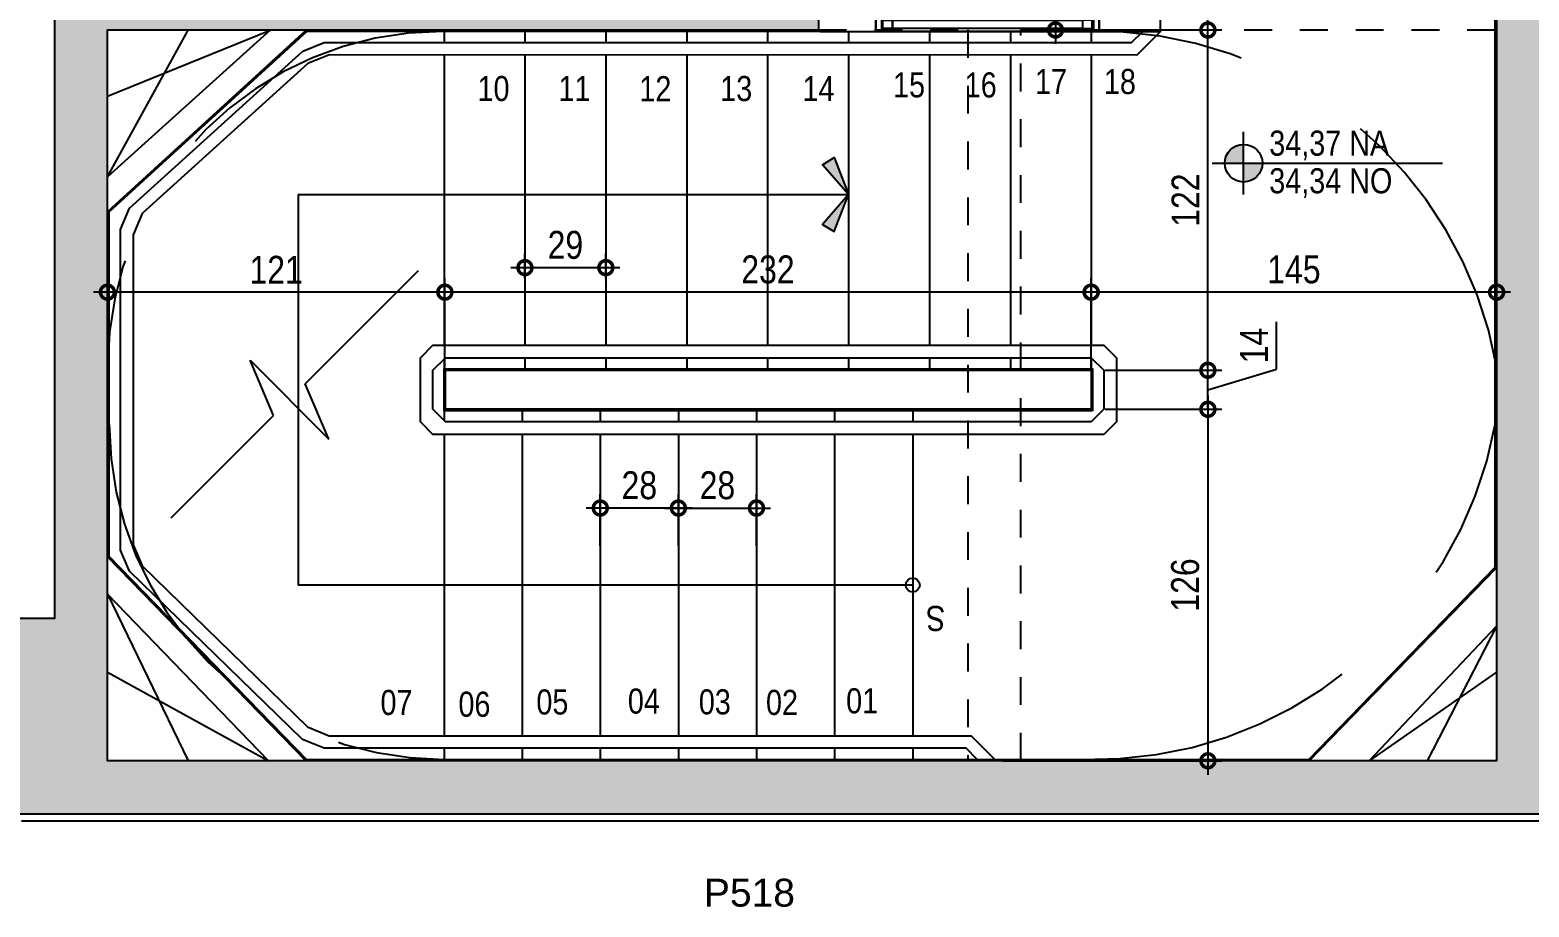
# Model space of a CAD drawing. Header units: metres. Extents: x -23 to 570, y -54 to 184.
# Drawn here: x -0.28 to 5.1, y -3.33 to -0.19 of the extents above; entities that cross this region are included whole.
import ezdxf
from ezdxf.enums import TextEntityAlignment as Align

# ---------------------------------------------------------------- set-up
doc = ezdxf.new("R2010")
doc.units = ezdxf.units.M
doc.header["$PDMODE"] = 35
doc.linetypes.add('DASHEDX2', pattern=[1.5, 1, -0.5])
for name, color, linetype in [('1', 232, 'DASHEDX2'), ('4', 2, 'Continuous'), ('9', 232, 'Continuous'), ('ARQ-ALV ACAB', 4, 'Continuous'), ('ARQ-ALV OSSO', 5, 'Continuous'), ('ARQ-AUX2', 2, 'Continuous'), ('ARQ-DIM', 2, 'Continuous'), ('ARQ-PRJ', 7, 'DASHEDX2'), ('ARQ-SIM', 1, 'Continuous'), ('ARQ-TXT', 2, 'Continuous'), ('CIRCULAÇAO VERTICAL EMBASAMENTO$0$ARQ-ALV ACAB', 4, 'Continuous'), ('CIRCULAÇAO VERTICAL EMBASAMENTO$0$ARQ-ALV OSSO', 5, 'Continuous'), ('CIRCULAÇAO VERTICAL EMBASAMENTO$0$ARQ-CAX @ 1', 1, 'Continuous'), ('CIRCULAÇAO VERTICAL EMBASAMENTO$0$ARQ-SIM', 1, 'Continuous'), ('PUC$0$ARQ-ALV ACAB', 4, 'Continuous')]:
    doc.layers.add(name, color=color, linetype=linetype)
doc.layers.add('ARQ-AUX1', color=1, linetype='Continuous', plot=False)
doc.styles.add('Adesa', font='ARIALN.TTF')
doc.styles.add('M50', font='ARIALN.TTF', dxfattribs={"height": 0.15})
doc.styles.get("Standard").update_dxf_attribs({"font": 'arial.ttf'})
doc.dimstyles.new('ADESA 1-0050', dxfattribs={"dimtxt": 0.1, "dimasz": 0.1, "dimexe": 0.05, "dimexo": 0.05, "dimgap": 0.03, "dimtad": 1, "dimdec": 1, "dimlfac": 100, "dimzin": 12, "dimtxsty": 'Adesa', "dimblk": 'DOTSMALL', "dimcen": 1, "dimdle": 0.05, "dimclrd": 1, "dimclre": 1, "dimclrt": 256, "dimazin": 3, "dimtm": 1e-09, "dimtfac": 1, "dimtdec": 1, "dimtmove": 1, "dimatfit": 0, "dimldrblk": 'DOTSMALL', "dimfxl": 0.8, "dimtvp": 2, "dimtolj": 1, "dimtzin": 0, "dimarcsym": 0})

# ---------------------------------------------------------------- blocks, each defined once
blk = doc.blocks.new('_DotSmall')
at = {"color": 0, "linetype": 'ByBlock', "const_width": 0.5}
blk.add_lwpolyline([(-0.0625, 0, 1), (0.0625, 0, 1)], format="xyb", close=True, dxfattribs=at)
blk = doc.blocks.new('*D6')
at = {"layer": 'ARQ-DIM', "color": 1, "lineweight": -2, "transparency": 16777216}
for p, q in [((3.5268, -1.3599), (3.5268, -1.08)), ((4.98, -1.3356), (4.98, -1.08)), ((5.03, -1.13), (3.4768, -1.13))]:
    blk.add_line(p, q, dxfattribs=at)
at = {"layer": 'Defpoints', "color": 0, "transparency": 16777216}
for p in [(3.5268, -1.13), (4.98, -1.3856, 0), (3.5268, -1.4099, 0)]:
    blk.add_point(p, dxfattribs=at)
at = {"layer": 'ARQ-DIM', "color": 1, "lineweight": -2, "transparency": 16777216, "xscale": 0.1, "yscale": 0.1, "zscale": 0.1, "rotation": 180}
blk.add_blockref('_DotSmall', (3.5268, -1.13), dxfattribs=at)
at = {"layer": 'ARQ-DIM', "color": 1, "lineweight": -2, "transparency": 16777216, "xscale": 0.1, "yscale": 0.1, "zscale": 0.1}
blk.add_blockref('_DotSmall', (4.98, -1.13), dxfattribs=at)
at = {"layer": 'ARQ-DIM', "transparency": 16777216, "insert": (4.2534, -1.049), "char_height": 0.1, "attachment_point": 5, "style": 'Adesa'}
blk.add_mtext('\\A1;145', dxfattribs=at)
blk = doc.blocks.new('*D7')
at = {"layer": 'ARQ-DIM', "color": 1, "lineweight": -2, "transparency": 16777216}
for p, q in [((1.2098, -1.4), (1.2098, -1.08)), ((3.5262, -1.4), (3.5262, -1.08)), ((3.5762, -1.13), (1.1598, -1.13))]:
    blk.add_line(p, q, dxfattribs=at)
at = {"layer": 'Defpoints', "color": 0, "transparency": 16777216}
for p in [(1.2098, -1.13), (1.2098, -1.45), (3.5262, -1.45, 0)]:
    blk.add_point(p, dxfattribs=at)
at = {"layer": 'ARQ-DIM', "color": 1, "lineweight": -2, "transparency": 16777216, "xscale": 0.1, "yscale": 0.1, "zscale": 0.1, "rotation": 180}
blk.add_blockref('_DotSmall', (1.2098, -1.13), dxfattribs=at)
at = {"layer": 'ARQ-DIM', "color": 1, "lineweight": -2, "transparency": 16777216, "xscale": 0.1, "yscale": 0.1, "zscale": 0.1}
blk.add_blockref('_DotSmall', (3.5262, -1.13), dxfattribs=at)
at = {"layer": 'ARQ-DIM', "transparency": 16777216, "insert": (2.368, -1.049), "char_height": 0.1, "attachment_point": 5, "style": 'Adesa'}
blk.add_mtext('\\A1;232', dxfattribs=at)
blk = doc.blocks.new('*D8')
at = {"layer": 'ARQ-DIM', "color": 1, "lineweight": -2, "transparency": 16777216}
for p, q in [((0, -1.3994), (0, -1.08)), ((1.2098, -1.4), (1.2098, -1.08)), ((1.2598, -1.13), (-0.05, -1.13))]:
    blk.add_line(p, q, dxfattribs=at)
at = {"layer": 'Defpoints', "color": 0, "transparency": 16777216}
for p in [(0, -1.13), (0, -1.4494, 0), (1.2098, -1.45)]:
    blk.add_point(p, dxfattribs=at)
at = {"layer": 'ARQ-DIM', "color": 1, "lineweight": -2, "transparency": 16777216, "xscale": 0.1, "yscale": 0.1, "zscale": 0.1, "rotation": 180}
blk.add_blockref('_DotSmall', (0, -1.13), dxfattribs=at)
at = {"layer": 'ARQ-DIM', "color": 1, "lineweight": -2, "transparency": 16777216, "xscale": 0.1, "yscale": 0.1, "zscale": 0.1}
blk.add_blockref('_DotSmall', (1.2098, -1.13), dxfattribs=at)
at = {"layer": 'ARQ-DIM', "transparency": 16777216, "insert": (0.6049, -1.0498), "char_height": 0.1, "attachment_point": 5, "style": 'Adesa'}
blk.add_mtext('\\A1;121', dxfattribs=at)
blk = doc.blocks.new('*D9')
at = {"layer": 'ARQ-DIM', "color": 1, "lineweight": -2, "transparency": 16777216}
for p, q in [((2.0468, -2.039), (2.0468, -1.8539)), ((2.3268, -2.039), (2.3268, -1.8539)), ((1.9968, -1.9039), (2.3768, -1.9039))]:
    blk.add_line(p, q, dxfattribs=at)
at = {"layer": 'Defpoints', "color": 0, "transparency": 16777216}
for p in [(2.3268, -1.9039), (2.0468, -2.089, 0), (2.3268, -2.089, 0)]:
    blk.add_point(p, dxfattribs=at)
at = {"layer": 'ARQ-DIM', "color": 1, "lineweight": -2, "transparency": 16777216, "xscale": 0.1, "yscale": 0.1, "zscale": 0.1, "rotation": 180}
blk.add_blockref('_DotSmall', (2.0468, -1.9039), dxfattribs=at)
at = {"layer": 'ARQ-DIM', "color": 1, "lineweight": -2, "transparency": 16777216, "xscale": 0.1, "yscale": 0.1, "zscale": 0.1}
blk.add_blockref('_DotSmall', (2.3268, -1.9039), dxfattribs=at)
at = {"layer": 'ARQ-DIM', "transparency": 16777216, "insert": (2.1868, -1.8228), "char_height": 0.1, "attachment_point": 5, "style": 'Adesa'}
blk.add_mtext('\\A1;28', dxfattribs=at)
blk = doc.blocks.new('*D10')
at = {"layer": 'ARQ-DIM', "color": 1, "lineweight": -2, "transparency": 16777216}
for p, q in [((1.7668, -2.039), (1.7668, -1.8539)), ((2.0468, -2.039), (2.0468, -1.8539)), ((2.0968, -1.9039), (1.7168, -1.9039))]:
    blk.add_line(p, q, dxfattribs=at)
at = {"layer": 'Defpoints', "color": 0, "transparency": 16777216}
for p in [(1.7668, -1.9039), (1.7668, -2.089, 0), (2.0468, -2.089, 0)]:
    blk.add_point(p, dxfattribs=at)
at = {"layer": 'ARQ-DIM', "color": 1, "lineweight": -2, "transparency": 16777216, "xscale": 0.1, "yscale": 0.1, "zscale": 0.1, "rotation": 180}
blk.add_blockref('_DotSmall', (1.7668, -1.9039), dxfattribs=at)
at = {"layer": 'ARQ-DIM', "color": 1, "lineweight": -2, "transparency": 16777216, "xscale": 0.1, "yscale": 0.1, "zscale": 0.1}
blk.add_blockref('_DotSmall', (2.0468, -1.9039), dxfattribs=at)
at = {"layer": 'ARQ-DIM', "transparency": 16777216, "insert": (1.9068, -1.8228), "char_height": 0.1, "attachment_point": 5, "style": 'Adesa'}
blk.add_mtext('\\A1;28', dxfattribs=at)
blk = doc.blocks.new('*D11')
at = {"layer": 'ARQ-DIM', "color": 1, "lineweight": -2, "transparency": 16777216}
for p, q in [((3.945, -1.4999), (3.945, -2.86)), ((3.5768, -1.5499), (3.995, -1.5499)), ((3.2083, -2.81), (3.995, -2.81))]:
    blk.add_line(p, q, dxfattribs=at)
at = {"layer": 'Defpoints', "color": 0, "transparency": 16777216}
for p in [(3.5268, -1.5499), (3.1583, -2.81), (3.945, -2.81)]:
    blk.add_point(p, dxfattribs=at)
at = {"layer": 'ARQ-DIM', "color": 1, "lineweight": -2, "transparency": 16777216, "xscale": 0.1, "yscale": 0.1, "zscale": 0.1}
for p, rotation in [((3.945, -1.5499), 90), ((3.945, -2.81), 270)]:
    blk.add_blockref('_DotSmall', p, dxfattribs=dict(at, rotation=rotation))
at = {"layer": 'ARQ-DIM', "transparency": 16777216, "insert": (3.8639, -2.1799), "char_height": 0.1, "attachment_point": 5, "rotation": 90, "style": 'Adesa'}
blk.add_mtext('\\A1;126', dxfattribs=at)
blk = doc.blocks.new('*D12')
at = {"layer": 'ARQ-DIM', "color": 1, "lineweight": -2, "transparency": 16777216}
for p, q in [((4.1906, -1.4062), (4.1906, -1.2368)), ((3.945, -1.4099), (3.945, -1.3099)), ((3.5768, -1.4099), (3.995, -1.4099)), ((3.945, -1.4799), (4.1906, -1.4062)), ((3.945, -1.5499), (3.945, -1.4099)), ((3.945, -1.5499), (3.945, -1.4099)), ((3.5768, -1.5499), (3.995, -1.5499)), ((3.945, -1.5499), (3.945, -1.6499))]:
    blk.add_line(p, q, dxfattribs=at)
at = {"layer": 'Defpoints', "color": 0, "transparency": 16777216}
for p in [(3.5268, -1.4099, 0), (3.945, -1.4099), (3.5268, -1.5499)]:
    blk.add_point(p, dxfattribs=at)
at = {"layer": 'ARQ-DIM', "color": 1, "lineweight": -2, "transparency": 16777216, "xscale": 0.1, "yscale": 0.1, "zscale": 0.1}
for p, rotation in [((3.945, -1.4099), 270), ((3.945, -1.5499), 90)]:
    blk.add_blockref('_DotSmall', p, dxfattribs=dict(at, rotation=rotation))
at = {"layer": 'ARQ-DIM', "transparency": 16777216, "insert": (4.1104, -1.3215), "char_height": 0.1, "attachment_point": 5, "rotation": 90, "style": 'Adesa'}
blk.add_mtext('\\A1;14', dxfattribs=at)
blk = doc.blocks.new('*D13')
at = {"layer": 'ARQ-DIM', "color": 1, "lineweight": -2, "transparency": 16777216}
for p, q in [((3.945, -1.4599), (3.945, -0.1401)), ((3.365, -0.1901), (3.995, -0.1901)), ((3.5768, -1.4099), (3.995, -1.4099))]:
    blk.add_line(p, q, dxfattribs=at)
at = {"layer": 'Defpoints', "color": 0, "transparency": 16777216}
for p in [(3.315, -0.1901, 0), (3.945, -0.1901), (3.5268, -1.4099, 0)]:
    blk.add_point(p, dxfattribs=at)
at = {"layer": 'ARQ-DIM', "color": 1, "lineweight": -2, "transparency": 16777216, "xscale": 0.1, "yscale": 0.1, "zscale": 0.1}
for p, rotation in [((3.945, -0.1901), 90), ((3.945, -1.4099), 270)]:
    blk.add_blockref('_DotSmall', p, dxfattribs=dict(at, rotation=rotation))
at = {"layer": 'ARQ-DIM', "transparency": 16777216, "insert": (3.8648, -0.8), "char_height": 0.1, "attachment_point": 5, "rotation": 90, "style": 'Adesa'}
blk.add_mtext('\\A1;122', dxfattribs=at)
blk = doc.blocks.new('ADESA-IND')
h = blk.add_hatch(color=256)
h.paths.add_polyline_path([(0.1768, 0), (0.3194, 0.1248), (0.3535, 0.0683)])
h.paths.add_polyline_path([(0.1768, 0), (0.0342, 0.1248), (0, 0.0683)])
for points in [[(0.1768, 0), (0.0342, 0.1248), (0, 0.0683)], [(0.1768, 0), (0.3194, 0.1248), (0.3535, 0.0683)]]:
    blk.add_lwpolyline(points, close=True)
blk = doc.blocks.new('*D17')
at = {"layer": 'ARQ-DIM', "color": 1, "lineweight": -2, "transparency": 16777216}
for p, q in [((3.3986, 0.0498), (3.3986, -0.24)), ((3.4655, -0.0002), (3.3486, -0.0002)), ((3.4655, -0.19), (3.3486, -0.19))]:
    blk.add_line(p, q, dxfattribs=at)
at = {"layer": 'Defpoints', "color": 0, "transparency": 16777216}
for p in [(3.5155, -0.0002, 0), (3.3986, -0.19), (3.5155, -0.19, 0)]:
    blk.add_point(p, dxfattribs=at)
at = {"layer": 'ARQ-DIM', "color": 1, "lineweight": -2, "transparency": 16777216, "xscale": 0.1, "yscale": 0.1, "zscale": 0.1}
for p, rotation in [((3.3986, -0.0002), 90), ((3.3986, -0.19), 270)]:
    blk.add_blockref('_DotSmall', p, dxfattribs=dict(at, rotation=rotation))
at = {"layer": 'ARQ-DIM', "transparency": 16777216, "insert": (3.3175, -0.0951), "char_height": 0.1, "attachment_point": 5, "rotation": 90, "style": 'Adesa'}
blk.add_mtext('\\A1;19', dxfattribs=at)
blk = doc.blocks.new('NipAcOs')
at = {"layer": 'ARQ-SIM'}
h = blk.add_hatch(color=256, dxfattribs=at)
h.dxf.hatch_style = 1
h.paths.add_polyline_path([(0, 0.15, 0.414214), (-0.15, 0), (0, 0)])
h.paths.add_polyline_path([(0.15, 0), (0, 0), (0, -0.15, 0.414214)])
for p, q in [((0, -0.25), (0, 0.25)), ((-0.25, 0), (0.15, 0)), ((0.15, 0), (1.583, 0))]:
    blk.add_line(p, q, dxfattribs=at)
blk.add_circle((0, 0), 0.15, dxfattribs=at)
at = {"style": 'Adesa'}
for p in [(0.204, 0.06), (0.204, -0.24)]:
    blk.add_attdef('000,00', p, '', height=0.2, dxfattribs=at)
blk = doc.blocks.new('*D867')
at = {"layer": 'ARQ-DIM', "color": 1, "lineweight": -2, "transparency": 16777216}
for p, q in [((1.4968, -1.08), (1.4968, -0.9921)), ((1.7868, -1.08), (1.7868, -0.9921)), ((1.4468, -1.0421), (1.8368, -1.0421))]:
    blk.add_line(p, q, dxfattribs=at)
at = {"layer": 'Defpoints', "color": 0, "transparency": 16777216}
for p in [(1.7868, -1.0421), (1.4968, -1.13), (1.7868, -1.13)]:
    blk.add_point(p, dxfattribs=at)
at = {"layer": 'ARQ-DIM', "color": 1, "lineweight": -2, "transparency": 16777216, "xscale": 0.1, "yscale": 0.1, "zscale": 0.1, "rotation": 180}
blk.add_blockref('_DotSmall', (1.4968, -1.0421), dxfattribs=at)
at = {"layer": 'ARQ-DIM', "color": 1, "lineweight": -2, "transparency": 16777216, "xscale": 0.1, "yscale": 0.1, "zscale": 0.1}
blk.add_blockref('_DotSmall', (1.7868, -1.0421), dxfattribs=at)
at = {"layer": 'ARQ-DIM', "transparency": 16777216, "insert": (1.6418, -0.9611), "char_height": 0.1, "attachment_point": 5, "style": 'Adesa'}
blk.add_mtext('\\A1;29', dxfattribs=at)
blk = doc.blocks.new('*U1681')
at = {"color": 0, "linetype": 'ByBlock', "ltscale": 0.5}
for points in [[(0.02, -0.045), (0.02, -0.045), (0.02, -0.045), (0.02, -0.045), (0.02, -0.045), (0.02, -0.045), (0.02, -0.045), (0.02, -0.045), (0.02, -0.045), (0.03, -0.045), (0.03, -0.05), (0, -0.05), (0, 0), (0.03, 0), (0.03, -0.005), (0.02, -0.005), (0.02, -0.045)], [(0.78, -0.045), (0.78, -0.045), (0.78, -0.045), (0.78, -0.045), (0.78, -0.045), (0.78, -0.045), (0.78, -0.045), (0.78, -0.045), (0.78, -0.045), (0.77, -0.045), (0.77, -0.05), (0.8, -0.05), (0.8, 0), (0.77, 0), (0.77, -0.005), (0.78, -0.005), (0.78, -0.045)], [(0.025, -0.01), (0.06, -0.01), (0.06, -0.04), (0.025, -0.04)], [(0.775, -0.01), (0.74, -0.01), (0.74, -0.04), (0.775, -0.04)]]:
    blk.add_lwpolyline(points, close=True, dxfattribs=at)
at = {"color": 8, "linetype": 'ByBlock', "ltscale": 0.5}
for points in [[(0.77, 0), (0.03, 0)], [(0.77, -0.05), (0.03, -0.05)]]:
    blk.add_lwpolyline(points, dxfattribs=at)
at = {"color": 7, "linetype": 'ByBlock', "ltscale": 0.5}
blk.add_lwpolyline([(0.74, -0.01), (0.74, -0.04), (0.06, -0.04), (0.06, -0.01)], close=True, dxfattribs=at)
blk = doc.blocks.new('CIRCULAÇAO VERTICAL EMBASAMENTO')
at = {"layer": 'CIRCULAÇAO VERTICAL EMBASAMENTO$0$ARQ-ALV ACAB', "elevation": 0}
for points in [[(2.5549, -0.195), (3.7749, -0.195), (3.775, 0.755), (2.555, 0.755), (2.555, 2.255), (3.885, 2.255), (3.8849, 2.455), (1.6799, 2.455), (1.6799, 2.26)], [(4.975, -2.1163), (4.9749, 2.255), (4.785, 2.255), (4.7849, 2.455), (5.2749, 2.455)], [(2.7499, -0.0001), (2.7549, -0.0001), (2.7549, -0.195)], [(3.5599, 0), (3.5549, 0), (3.5549, -0.195)], [(2.5549, -0.195), (0.7146, -0.195), (0.005, -0.8437), (0.005, -2.0763), (0.7137, -2.805), (4.3063, -2.805)], [(4.3063, -2.805), (4.975, -2.1163)], [(-0.075, -3.025), (5.275, -3.025)]]:
    blk.add_lwpolyline(points, dxfattribs=at)
at = {"layer": 'CIRCULAÇAO VERTICAL EMBASAMENTO$0$ARQ-ALV OSSO', "elevation": 0}
for points in [[(-0.075, -3), (5.17, -3), (5.1699, 2.45), (4.7899, 2.45), (4.79, 2.26), (4.98, 2.26), (4.98, -2.81), (0, -2.81), (0, -0.19), (2.5499, -0.19), (2.55, 2.26)], [(0.7125, -0.1906), (0, -0.8416)], [(0.5834, -0.1906), (0, -0.7161)], [(0.7117, -2.81), (0.002, -2.0803)], [(4.3083, -2.81), (4.98, -2.1184)], [(0.5775, -2.81), (0, -2.2129)], [(4.5236, -2.81), (4.98, -2.3275)]]:
    blk.add_lwpolyline(points, dxfattribs=at)
at = {"layer": 'CIRCULAÇAO VERTICAL EMBASAMENTO$0$ARQ-SIM', "elevation": 0}
for points in [[(0, -0.4279), (0.5834, -0.1906)], [(0, -0.7161), (0.2893, -0.1906)], [(0, -2.2129), (0.2894, -2.81)], [(4.98, -2.3275), (4.7306, -2.81)], [(0, -2.492), (0.5775, -2.81)], [(4.98, -2.492), (4.5236, -2.81)]]:
    blk.add_lwpolyline(points, dxfattribs=at)
at = {"layer": 'CIRCULAÇAO VERTICAL EMBASAMENTO$0$ARQ-CAX @ 1'}
blk.add_blockref('*U1681', (2.7549, -0.145, 0), dxfattribs=at)
blk = doc.blocks.new('PUC')
at = {"layer": 'PUC$0$ARQ-ALV ACAB'}
blk.add_blockref('CIRCULAÇAO VERTICAL EMBASAMENTO', (0, 0), dxfattribs=at)
blk = doc.blocks.new('est-lo-07-6sb-r00')
at = {"layer": '4'}
h = blk.add_hatch(color=8, dxfattribs=at)
h.dxf.hatch_style = 1
h.paths.add_polyline_path([(213.004314, 592.98646), (232.004314, 592.98646), (232.004314, 743.98646), (213.004314, 743.98646)], flags=17)
h.paths.add_polyline_path([(517.003016, 942.98646), (353.003016, 942.98646), (353.003016, 923.986062), (498.003016, 923.986062), (498.003016, 465.008359), (498.003039, 465.008359), (498.003039, 450.008359), (498.003039, 395.98646), (517.003016, 395.98646)])
h.paths.add_polyline_path([(3672.003309, 253.001099), (3672.003309, 388.001099), (3637.003309, 388.001099), (3637.003309, 253.001099)])
h.paths.add_polyline_path([(3637.003309, 942.98646), (3637.003194, 872.98646), (3653.003309, 872.98646), (3653.003309, 599.001099), (3637.003309, 599.001099), (3637.003309, 539.001099), (3672.003309, 539.001099), (3672.003309, 942.98646)])
h.paths.add_polyline_path([(3672.003424, 102.001099), (3637.003309, 102.001099), (3637.003309, 42.001099), (3653.003307, 42.001099), (3653.003307, -229.998901), (3637.003309, -229.998901), (3637.003309, -299.998901), (3672.003424, -299.998901)])
h.paths.add_polyline_path([(3075.003309, -299.999844), (3110.003309, -299.999844), (3110.003309, -199.999844), (3075.003309, -199.999844)])
h.paths.add_polyline_path([(3075.003309, 270.500177), (3110.003309, 270.500177), (3110.003309, 370.500177), (3075.003309, 370.500177)])
h.paths.add_polyline_path([(520.003309, 942.98646), (520.003309, 395.98646), (555.003309, 395.98646), (555.003309, 451.98646), (539.003309, 451.98646), (539.003309, 872.98646), (555.003309, 872.98646), (555.003309, 942.98646)])
h.paths.add_polyline_path([(-2102.995138, 253.000177), (-2102.995138, 388.000177), (-2137.995138, 388.000177), (-2137.995138, 253.000177)])
h.paths.add_polyline_path([(-2137.995138, 101.999935), (-2137.995138, -299.999844), (-2102.995138, -299.999844), (-2102.995138, -229.999844), (-2118.995138, -229.999844), (-2118.995138, 41.999935), (-2102.995138, 41.999935), (-2102.995138, 101.999935)])
h.paths.add_polyline_path([(-2137.995141, 942.98646), (-2137.995141, 538.988972), (-2102.995141, 538.988972), (-2102.995141, 598.988972), (-2118.995141, 598.988972), (-2118.995141, 872.98646), (-2102.995141, 872.98646), (-2102.995141, 942.98646)])
h.paths.add_polyline_path([(520.003309, 245.003526), (520.003309, -299.999844), (555.003309, -299.999844), (555.003309, -229.999844), (539.003309, -229.999844), (539.003309, 185.003526), (555.003309, 185.003526), (555.003309, 245.003526)])
h.paths.add_polyline_path([(-34.995574, 942.98646), (-34.995574, 872.98646), (-18.995574, 872.98646), (-18.995574, 455.98646), (-34.995574, 455.98646), (-34.995574, 395.98646), (232.004426, 395.98646), (232.004426, 481.98646), (213.004426, 481.98646), (213.004426, 414.98646), (0.004426, 414.98646), (0.004426, 923.98646), (213.004426, 923.98646), (213.004426, 854.98646), (232.004426, 854.98646), (232.004426, 923.98646), (252.004426, 923.98646), (252.004426, 942.98646)])
h.paths.add_polyline_path([(3075.003309, 842.98646), (3110.003309, 842.98646), (3110.003309, 942.98646), (3075.003309, 942.98646)])
h.paths.add_polyline_path([(2530.003309, -299.999844), (2570.003309, -299.999844), (2570.003309, -199.999844), (2530.003309, -199.999844)])
h.paths.add_polyline_path([(2530.003309, 145.003526), (2570.003309, 145.003526), (2570.003309, 245.003526), (2530.003309, 245.003526)])
h.paths.add_polyline_path([(2530.003309, 395.98646), (2570.003309, 395.98646), (2570.003309, 495.98646), (2530.003309, 495.98646)])
h.paths.add_polyline_path([(2530.003309, 842.98646), (2570.003309, 842.98646), (2570.003309, 942.98646), (2530.003309, 942.98646)])
h.paths.add_polyline_path([(1995.003309, -299.999844), (2030.003309, -299.999844), (2030.003309, -199.999844), (1995.003309, -199.999844)])
h.paths.add_polyline_path([(1995.003309, 145.003526), (2030.003309, 145.003526), (2030.003309, 245.003526), (1995.003309, 245.003526)])
h.paths.add_polyline_path([(1995.003309, 395.98646), (2030.003309, 395.98646), (2030.003309, 495.98646), (1995.003309, 495.98646)])
h.paths.add_polyline_path([(1995.003309, 842.98646), (2030.003309, 842.98646), (2030.003309, 942.98646), (1995.003309, 942.98646)])
h.paths.add_polyline_path([(1460.003309, -299.999844), (1495.003309, -299.999844), (1495.003309, -199.999844), (1460.003309, -199.999844)])
h.paths.add_polyline_path([(1460.003309, 145.003526), (1495.003309, 145.003526), (1495.003309, 245.003526), (1460.003309, 245.003526)])
h.paths.add_polyline_path([(1460.176641, 395.98646), (1495.176641, 395.98646), (1495.176641, 495.98646), (1460.176641, 495.98646)])
h.paths.add_polyline_path([(1460.003309, 842.98646), (1495.003309, 842.98646), (1495.003309, 942.98646), (1460.003309, 942.98646)])
h.paths.add_polyline_path([(925.003309, -299.999844), (960.003309, -299.999844), (960.003309, -199.999844), (925.003309, -199.999844)])
h.paths.add_polyline_path([(925.003309, 145.003526), (960.003309, 145.003526), (960.003309, 245.003526), (925.003309, 245.003526)])
h.paths.add_polyline_path([(925.003309, 395.98646), (960.003309, 395.98646), (960.003309, 495.98646), (925.003309, 495.98646)])
h.paths.add_polyline_path([(925.003309, 842.98646), (960.003309, 842.98646), (960.003309, 942.98646), (925.003309, 942.98646)])
h.paths.add_polyline_path([(-1582.999721, -299.999844), (-1547.999721, -299.999844), (-1547.999721, -199.999844), (-1582.999721, -199.999844)])
h.paths.add_polyline_path([(-500.999721, -299.999844), (-465.999721, -299.999844), (-465.999721, -199.999844), (-500.999721, -199.999844)])
h.paths.add_polyline_path([(-1042.999721, -299.999844), (-1002.999721, -299.999844), (-1002.999721, -199.999844), (-1042.999721, -199.999844)])
h.paths.add_polyline_path([(-500.999721, 145.003526), (-465.999721, 145.003526), (-465.999721, 245.003526), (-500.999721, 245.003526)])
h.paths.add_polyline_path([(-1042.999721, 145.003526), (-1002.999721, 145.003526), (-1002.999721, 245.003526), (-1042.999721, 245.003526)])
h.paths.add_polyline_path([(-500.999721, 395.98646), (-465.999721, 395.98646), (-465.999721, 495.98646), (-500.999721, 495.98646)])
h.paths.add_polyline_path([(-1042.999721, 395.98646), (-1002.999721, 395.98646), (-1002.999721, 495.98646), (-1042.999721, 495.98646)])
h.paths.add_polyline_path([(-1582.999721, 270.500177), (-1547.999721, 270.500177), (-1547.999721, 370.500177), (-1582.999721, 370.500177)])
h.paths.add_polyline_path([(-500.999721, 842.98646), (-465.999721, 842.98646), (-465.999721, 942.98646), (-500.999721, 942.98646)])
h.paths.add_polyline_path([(-1042.999721, 842.98646), (-1002.999721, 842.98646), (-1002.999721, 942.98646), (-1042.999721, 942.98646)])
h.paths.add_polyline_path([(-1582.999721, 842.98646), (-1547.999721, 842.98646), (-1547.999721, 942.98646), (-1582.999721, 942.98646)])
h.paths.add_polyline_path([(-35, 245.003526), (-35, 185.003526), (-19, 185.003526), (-19, -230), (-35, -230), (-35, -300), (517, -300), (517, 245), (498, 245), (498, -281), (0, -281), (0, -19), (255, -19), (255, 245.003526), (178.5, 245.003526), (178.5, 226.003526), (236, 226.003526), (236, 0), (0, 0), (0, 226.003526), (57.5, 226.003526), (57.5, 245.003526)])
at = {"layer": '1'}
for p, q in [((255, -19.004679), (308.5, -19.004679)), ((308.5, -19.004679), (308.5, -281)), ((327.5, -19.004679), (498, -19.004679))]:
    blk.add_line(p, q, dxfattribs=at)
blk.add_lwpolyline([(327.5, -281), (327.5, -19.004679)], dxfattribs=at)
at = {"layer": '4', "linetype": 'Continuous'}
blk.add_lwpolyline([(-35, 245.003526), (-35, 185.003526), (-19, 185.003526), (-19, -230), (-35, -230), (-35, -300), (517, -300), (517, 245), (498, 245), (498, -281), (0, -281), (0, -19), (255, -19), (255, 245.003526), (178.5, 245.003526), (178.5, 226.003526), (236, 226.003526), (236, 0), (0, 0), (0, 226.003526), (57.5, 226.003526), (57.5, 245.003526), (-35, 245.003526)], dxfattribs=at)
at = {"layer": '9', "linetype": 'Continuous'}
blk.add_text('P518', height=10, dxfattribs=at).set_placement((213.845679, -333.286871))

msp = doc.modelspace()

# ---------------------------------------------------------------- linework, layer by layer
at = {"layer": 'ARQ-ALV ACAB', "elevation": 0}
msp.add_lwpolyline([(3.5318, -1.555), (1.2068, -1.555), (1.2068, -1.405), (3.5318, -1.405)], close=True, dxfattribs=at)
msp.add_lwpolyline([(-0.3075, -3.025), (-0.075, -3.025)], dxfattribs=at)
at = {"layer": 'ARQ-ALV OSSO', "elevation": 0}
msp.add_lwpolyline([(3.5268, -1.5499), (1.2118, -1.55), (1.2118, -1.41), (3.5268, -1.4099)], close=True, dxfattribs=at)
at = {"layer": 'ARQ-AUX1'}
for p, q in [((1.2068, -0.195, 0), (1.2068, -0.2344, 0)), ((1.4968, -0.195), (1.4968, -0.2344)), ((1.7868, -0.195), (1.7868, -0.2344)), ((2.0768, -0.195), (2.0768, -0.2344)), ((2.3668, -0.195), (2.3668, -0.2344)), ((2.6568, -0.195), (2.6568, -0.2344)), ((2.9468, -0.195), (2.9468, -0.2344)), ((3.2368, -0.195), (3.2368, -0.2344)), ((3.5268, -0.195), (3.5268, -0.2344)), ((1.2068, -0.2794, 0), (1.2068, -1.32, 0)), ((1.4968, -0.2794), (1.4968, -1.32)), ((1.7868, -0.2794), (1.7868, -1.32)), ((2.0768, -0.2794), (2.0768, -1.32)), ((2.3668, -0.2794), (2.3668, -1.32)), ((2.6568, -0.2794), (2.6568, -1.32)), ((2.9468, -0.2794), (2.9468, -1.32)), ((3.2368, -0.2794), (3.2368, -1.32)), ((3.5268, -0.2794), (3.5268, -1.32)), ((1.2068, -1.37, 0), (1.2068, -1.405, 0)), ((1.4968, -1.365), (1.4968, -1.405)), ((1.7868, -1.365), (1.7868, -1.405)), ((2.0768, -1.365), (2.0768, -1.405)), ((2.3668, -1.365), (2.3668, -1.405)), ((2.6568, -1.365), (2.6568, -1.405)), ((2.9468, -1.365), (2.9468, -1.405)), ((3.2368, -1.365), (3.2368, -1.405)), ((3.5268, -1.365), (3.5268, -1.405)), ((1.2068, -1.405, 0), (1.2068, -1.59, 0)), ((1.4868, -1.555, 0), (1.4868, -1.595, 0)), ((1.7668, -1.555, 0), (1.7668, -1.595, 0)), ((2.0468, -1.555, 0), (2.0468, -1.595, 0)), ((2.3268, -1.555, 0), (2.3268, -1.595, 0)), ((2.6068, -1.555, 0), (2.6068, -1.595, 0)), ((2.8868, -1.555, 0), (2.8868, -1.595, 0)), ((1.2068, -1.64, 0), (1.2068, -2.72, 0)), ((1.4868, -1.64, 0), (1.4868, -2.72, 0)), ((1.7668, -1.64, 0), (1.7668, -2.72, 0)), ((2.0468, -1.64, 0), (2.0468, -2.72, 0)), ((2.3268, -1.64, 0), (2.3268, -2.72, 0)), ((2.6068, -1.64, 0), (2.6068, -2.72, 0)), ((2.8868, -1.64, 0), (2.8868, -2.72, 0)), ((1.2068, -2.765, 0), (1.2068, -2.805, 0)), ((1.4868, -2.765, 0), (1.4868, -2.805, 0)), ((1.7668, -2.765, 0), (1.7668, -2.805, 0)), ((2.0468, -2.765, 0), (2.0468, -2.805, 0)), ((2.3268, -2.765, 0), (2.3268, -2.805, 0)), ((2.6068, -2.765, 0), (2.6068, -2.805, 0)), ((2.8868, -2.765, 0), (2.8868, -2.805, 0))]:
    msp.add_line(p, q, dxfattribs=at)
at = {"layer": 'ARQ-AUX1', "elevation": 0}
msp.add_lwpolyline([(2.8868, -2.18), (0.6856, -2.18), (0.6856, -0.78), (2.6568, -0.78)], dxfattribs=at)
at = {"layer": 'ARQ-AUX2', "elevation": 0}
for points in [[(3.1181, -2.805), (3.0781, -2.765), (0.7767, -2.765), (0.6994, -2.7336), (0.0791, -2.1307), (0.0468, -2.0544), (0.0468, -0.9056), (0.0791, -0.8293), (0.7003, -0.2658), (0.7776, -0.2344), (3.6712, -0.2351), (3.7113, -0.195)], [(3.7749, -0.195), (3.6899, -0.2801), (0.7959, -0.2794), (0.7186, -0.3108), (0.1241, -0.8483), (0.0918, -0.9246), (0.0918, -2.0353), (0.1241, -2.1117), (0.7177, -2.6886), (0.795, -2.72), (3.0968, -2.72), (3.1818, -2.805)]]:
    msp.add_lwpolyline(points, dxfattribs=at)
for points in [[(3.5718, -1.64), (1.1668, -1.64), (1.1218, -1.595), (1.1218, -1.365), (1.1668, -1.32), (3.5718, -1.32), (3.6168, -1.365), (3.6168, -1.595)], [(3.5268, -1.595), (1.2118, -1.595), (1.1668, -1.55), (1.1668, -1.41), (1.2118, -1.365), (3.5268, -1.365), (3.5718, -1.41), (3.5718, -1.55)]]:
    msp.add_lwpolyline(points, close=True, dxfattribs=at)
at = {"layer": 'ARQ-PRJ', "elevation": 0}
msp.add_lwpolyline([(0.2283, -1.9393), (0.5959, -1.5717), (0.5112, -1.3736), (0.794, -1.6565), (0.7092, -1.4584), (1.1155, -1.0521)], dxfattribs=at)
at = {"layer": 'ARQ-PRJ'}
for centre, radius, start, end in [((1.2018, -1.3956, 0), 1.2, 90, 180), ((3.5462, -1.6509, 0), 1.4564, 10.1213, 91.4274), ((1.2068, -1.605, 0), 1.2, 180, 270), ((3.5325, -1.3386, 0), 1.4669, 268.5345, 349.5365)]:
    msp.add_arc(centre, radius, start, end, dxfattribs=at)
at = {"layer": 'ARQ-SIM'}
msp.add_circle((2.8868, -2.18, 0), 0.025, dxfattribs=at)

# ---------------------------------------------------------------- block references
msp.add_blockref('PUC', (0, 0))
at = {"linetype": 'Continuous', "xscale": 0.01, "yscale": 0.01, "zscale": 0.01}
msp.add_blockref('est-lo-07-6sb-r00', (0, 0), dxfattribs=at)
at = {"layer": 'ARQ-SIM'}
ref = msp.add_blockref('NipAcOs', (4.0731, -0.6676), dxfattribs=dict(at, xscale=0.45, yscale=0.45, zscale=0.45))
ref.add_attrib('000,00', '34,34 NO', (4.1649, -0.7756), dxfattribs={"layer": '0', "color": 2, "height": 0.09, "style": 'Adesa'})
ref.add_attrib('000,00', '34,37 NA', (4.1649, -0.6406), dxfattribs={"layer": '0', "color": 2, "height": 0.09, "style": 'Adesa'})
at = {"layer": 'ARQ-SIM', "xscale": 0.75, "yscale": 0.75, "zscale": 0.125, "rotation": 89.99999999999999}
msp.add_blockref('ADESA-IND', (2.6568, -0.9126), dxfattribs=at)

# ---------------------------------------------------------------- texts
at = {"layer": 'ARQ-TXT', "style": 'M50'}
for s, p in [('10', (1.3842, -0.3999)), ('11', (1.6742, -0.3999)), ('12', (1.9642, -0.3999)), ('13', (2.2542, -0.3999)), ('14', (2.5491, -0.4001)), ('15', (2.8737, -0.3874)), ('16', (3.1306, -0.387)), ('17', (3.3826, -0.3749)), ('18', (3.6296, -0.3749, 0)), ('07', (1.0363, -2.6009)), ('06', (1.3157, -2.6072)), ('05', (1.5952, -2.5991)), ('04', (1.9231, -2.5959, 0)), ('03', (2.1774, -2.5988, 0)), ('02', (2.4182, -2.6007)), ('01', (2.7056, -2.5949, 0))]:
    msp.add_text(s, height=0.09, dxfattribs=at).set_placement(p, align=Align.MIDDLE)
at = {"layer": 'ARQ-TXT', "style": 'Adesa'}
msp.add_text('S', height=0.09, rotation=180, dxfattribs=at).set_placement((3.0034, -2.2547, 0))

# ---------------------------------------------------------------- dimensions: what is measured, and where the dimension line sits
at = {"layer": 'ARQ-DIM'}
for base, p1, p2, angle, picture, middle in [((3.3986, -0.19, 0), (3.5155, -0.0002, 0), (3.5155, -0.19), 270, '*D17', (3.3175, -0.0951, 0)), ((0, -1.13), (1.2098, -1.45), (0, -1.4494, 0), 180, '*D8', (0.6049, -1.0498)), ((3.945, -1.4099), (3.5268, -1.5499), (3.5268, -1.4099, 0), 270, '*D12', (4.1104, -1.3762)), ((3.945, -2.81), (3.5268, -1.5499), (3.1583, -2.81), 270, '*D11', (3.8639, -2.1799)), ((1.7668, -1.9039), (2.0468, -2.089, 0), (1.7668, -2.089, 0), 180, '*D10', (1.9068, -1.8228)), ((2.3268, -1.9039), (2.0468, -2.089, 0), (2.3268, -2.089, 0), 180, '*D9', (2.1868, -1.8228))]:
    dim = msp.add_linear_dim(base=base, p1=p1, p2=p2, angle=angle, dimstyle='ADESA 1-0050', dxfattribs=at)
    dim.commit()
    dim.dimension.update_dxf_attribs({"geometry": picture, "text_midpoint": middle})
for base, p1, p2, angle, picture, middle in [((3.945, -0.1901), (3.5268, -1.4099, 0), (3.315, -0.1901, 0), 270, '*D13', (3.8648, -0.8)), ((1.2098, -1.13), (3.5262, -1.45, 0), (1.2098, -1.45), 180, '*D7', (2.368, -1.049)), ((3.5268, -1.13), (4.98, -1.3856, 0), (3.5268, -1.4099, 0), 180, '*D6', (4.2534, -1.049))]:
    dim = msp.add_linear_dim(base=base, p1=p1, p2=p2, angle=angle, dimstyle='ADESA 1-0050', override={"dimdec": 0}, dxfattribs=at)
    dim.commit()
    dim.dimension.update_dxf_attribs({"geometry": picture, "text_midpoint": middle})
dim = msp.add_linear_dim(base=(1.7868, -1.0421), p1=(1.4968, -1.13), p2=(1.7868, -1.13), dimstyle='ADESA 1-0050', dxfattribs=at)
dim.commit()
dim.dimension.update_dxf_attribs({"geometry": '*D867', "text_midpoint": (1.6418, -0.9611)})

doc.saveas('drawing.dxf')
